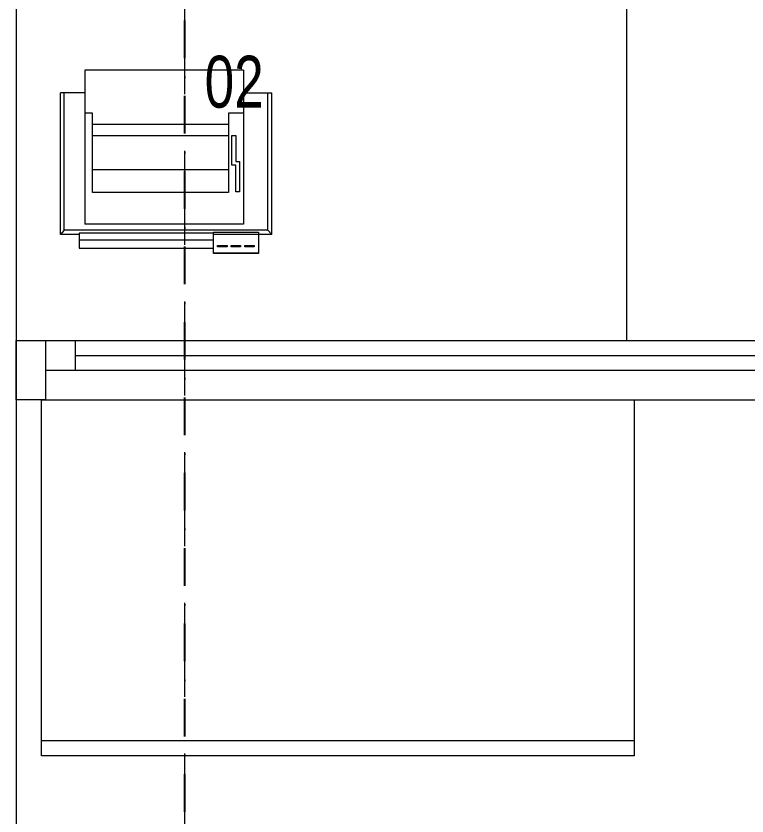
# Model space of a CAD drawing. Header units: millimetres. Extents: x 26027 to 581921, y 7230 to 233891.
# Drawn here: x 480514 to 481747, y 196539 to 197888 of the extents above; entities that cross this region are included whole.
import ezdxf

# ---------------------------------------------------------------- set-up
doc = ezdxf.new("R2010")
doc.units = ezdxf.units.MM
doc.header["$LTSCALE"] = 5
doc.linetypes.add('CENTER', pattern=[50.8, 31.75, -6.35, 6.35, -6.35])
doc.linetypes.add('DASHDOT', pattern=[25.4, 12.7, -6.35, 0, -6.35])
for name, color, linetype, lineweight in [('Aluminum', 7, 'Continuous', 5), ('Medical Equipment and Furniture', 163, 'Continuous', 0), ('Medical Equipment and Furniture1', 163, 'Continuous', 5), ('Walls', 32, 'Continuous', 5)]:
    doc.layers.add(name, color=color, linetype=linetype, lineweight=lineweight)
doc.layers.add('axes', color=9, linetype='Continuous')
doc.styles.add('X3G_ENTITY_257CFD', font='swisscl.ttf', dxfattribs={"height": 200})

# ---------------------------------------------------------------- blocks, each defined once
blk = doc.blocks.new('CUPBOARD - GLASS TOP - LOCKABLE - 200x100x60')
at = {"layer": 'Medical Equipment and Furniture1'}
blk.add_line((283.1819, -205.0074, 0), (284.1819, -205.0074, 0), dxfattribs=at)
at = {"layer": 'Medical Equipment and Furniture1', "elevation": 0}
blk.add_lwpolyline([(284.1819, -204.4324), (283.1819, -204.4324), (283.1819, -205.0324), (284.1819, -205.0324)], close=True, dxfattribs=at)
blk = doc.blocks.new('ITPPLT2C-P')
at = {"color": 0}
for p, q in [((0.0229, 0.0318), (0.2618, 0.0318)), ((0.0304, 0.0256), (0.0229, 0.0318)), ((0.0229, 0), (0.0229, 0.0318)), ((0.2618, -0.0096), (0.2618, 0.0318)), ((0.0304, -0.3182), (0.0304, 0.0256)), ((0.0304, 0.0256), (0.2618, 0.0256)), ((0, 0), (0, -0.2262)), ((0.0252, 0), (0, 0)), ((0.0139, 0), (0.0139, -0.2262)), ((0.0252, 0), (0.0139, 0)), ((0.0252, -0.2262), (0.0252, 0)), ((0.0401, -0.2769), (0.0401, -0.0096)), ((0.3, -0.0096), (0.0401, -0.0096)), ((0.2274, -0.0222), (0.2274, -0.0096)), ((0.3, -0.2769), (0.3, -0.0096)), ((0.0939, -0.2515), (0.0939, -0.0222)), ((0.0939, -0.0222), (0.2274, -0.0222)), ((0.1321, -0.2515), (0.1321, -0.0222)), ((0.1894, -0.2515), (0.1894, -0.0222)), ((0.2082, -0.2515), (0.2082, -0.0222)), ((-0.0091, -0.2262), (0.0267, -0.2262)), ((-0.0091, -0.3023), (-0.0091, -0.2262)), ((-0.0087, -0.2262), (0.0236, -0.2262)), ((-0.0087, -0.3023), (-0.0087, -0.2262)), ((0, -0.2262), (0.0252, -0.2262)), ((0.0139, -0.2262), (0.0252, -0.2262)), ((0.0236, -0.2262), (0.0236, -0.3023)), ((0.0267, -0.2262), (0.0267, -0.3023)), ((0.0023, -0.2495), (0.0023, -0.2334)), ((0.0023, -0.2334), (0.0045, -0.2334)), ((0.0045, -0.2334), (0.0045, -0.2495)), ((0.0045, -0.2495), (0.0023, -0.2495)), ((0.0023, -0.2721), (0.0023, -0.2562)), ((0.0023, -0.2562), (0.0045, -0.2562)), ((0.0045, -0.2562), (0.0045, -0.2721)), ((0.2274, -0.2515), (0.0939, -0.2515)), ((0.2274, -0.2769), (0.2274, -0.2515)), ((0.0947, -0.2701), (0.0947, -0.2641)), ((0.0947, -0.2641), (0.1395, -0.2641)), ((0.1395, -0.2575), (0.19, -0.2575)), ((0.1395, -0.2641), (0.1395, -0.2575)), ((0.19, -0.2641), (0.1457, -0.2641)), ((0.1457, -0.2641), (0.1457, -0.2701)), ((0.19, -0.2575), (0.19, -0.2641)), ((0.0045, -0.2721), (0.0023, -0.2721)), ((0.0023, -0.295), (0.0023, -0.2793)), ((0.0023, -0.2793), (0.0045, -0.2793)), ((0.0045, -0.2793), (0.0045, -0.295)), ((0.3, -0.2769), (0.0401, -0.2769)), ((0.1457, -0.2701), (0.0947, -0.2701)), ((0.2618, -0.2769), (0.2618, -0.3246)), ((0.0045, -0.295), (0.0023, -0.295)), ((0.0267, -0.3023), (-0.0091, -0.3023)), ((0.0236, -0.3023), (-0.0087, -0.3023)), ((0.0229, -0.3246), (0.0229, -0.3023)), ((0.0304, -0.3182), (0.0229, -0.3246)), ((0.0304, -0.3182), (0.2618, -0.3182)), ((0.0229, -0.3246), (0.2618, -0.3246))]:
    blk.add_line(p, q, dxfattribs=at)
blk = doc.blocks.new('GF21043-P')
at = {"color": 0}
for p, q in [((0.8, 0), (0.8, 0.75)), ((-0.8, 0), (0.8, 0))]:
    blk.add_line(p, q, dxfattribs=at)

msp = doc.modelspace()

# ---------------------------------------------------------------- linework, layer by layer
at = {"layer": 'Aluminum'}
for p, q in [((480556.7, 197340.3, -2.4), (484212.1, 197340.3, -2.4)), ((480613.8, 197340.3, -0.1), (480613.8, 197290.3, -0.1)), ((480613.8, 197315.3, -2.4), (484162.1, 197315.3, -2.4)), ((480563.8, 197290.3, -2.4), (484212.1, 197290.3, -2.4)), ((480556.7, 197240.3, -2.4), (484212.1, 197240.3, -2.4))]:
    msp.add_line(p, q, dxfattribs=at)
at = {"layer": 'Aluminum', "elevation": -0.1}
msp.add_lwpolyline([(480513.8, 197240.3), (480513.8, 197340.3), (480563.8, 197340.3), (480563.8, 197240.3)], close=True, dxfattribs=at)
at = {"layer": 'axes', "linetype": 'CENTER', "lineweight": 0}
msp.add_line((480798.8, 120285.6, 0), (480798.8, 230811.1, 0), dxfattribs=at)
at = {"layer": 'axes', "linetype": 'DASHDOT'}
msp.add_line((480798.8, 120285.6, 0), (480798.8, 230811.1, 0), dxfattribs=at)
at = {"layer": 'Walls'}
msp.add_line((480513.8, 200230.3, 2.4), (480513.8, 193560.3, -3.1), dxfattribs=at)

# ---------------------------------------------------------------- block references
at = {"layer": 'Medical Equipment and Furniture', "extrusion": (1.19909e-18, -8.17187e-07, 1), "xscale": 1000.000000000003, "yscale": 1000.000000000003, "zscale": 1000.000000000003, "rotation": 270}
msp.add_blockref('GF21043-P', (481543.8, 198140.3, 0.3), dxfattribs=at)
at = {"layer": 'Medical Equipment and Furniture', "extrusion": (-8.17187e-07, -1.199e-18, -1), "xscale": -1000.000000000006, "yscale": 1000.000000000006, "zscale": 1000.000000000003, "rotation": 270.000000006743}
msp.add_blockref('ITPPLT2C-P', (-480620.5, 197496.4, -0.9), dxfattribs=at)
at = {"layer": 'Medical Equipment and Furniture', "xscale": -1000, "yscale": 1000, "zscale": 1000}
msp.add_blockref('CUPBOARD - GLASS TOP - LOCKABLE - 200x100x60', (764738.6, 401672.7, -2.4), dxfattribs=at)

# ---------------------------------------------------------------- texts
at = {"layer": 'Medical Equipment and Furniture', "insert": (480881.8, 197820.6, 0.5), "char_height": 87.47, "attachment_point": 2, "style": 'X3G_ENTITY_257CFD'}
msp.add_mtext('02', dxfattribs=at)

doc.saveas('drawing.dxf')
